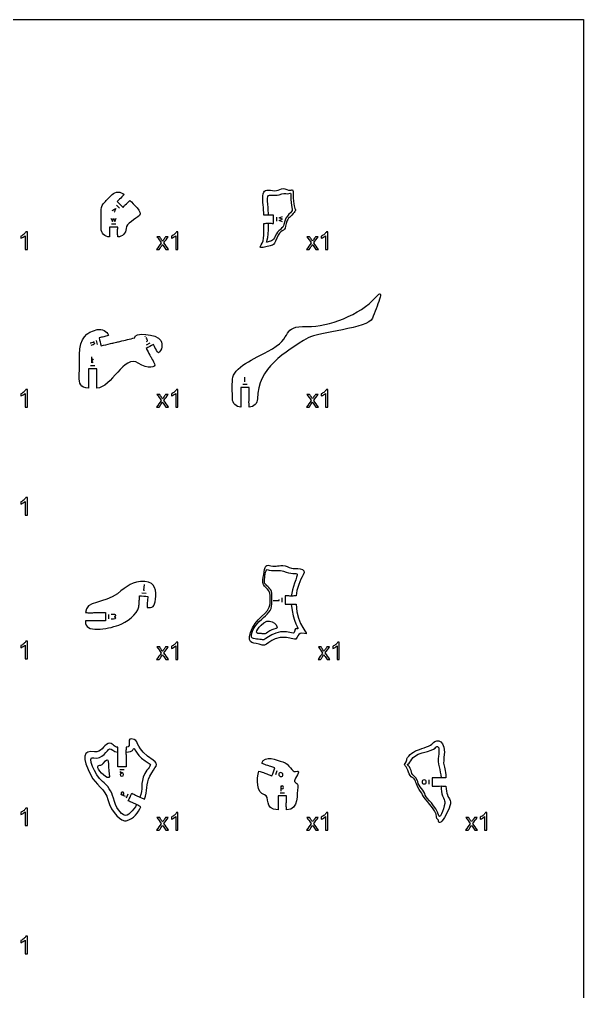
# Model space of a CAD drawing. Extents: x 0 to 1200, y 0 to 700.
# Drawn here: x 996.9 to 1200, y 350 to 700 of the extents above; entities that cross this region are included whole.
import ezdxf

# ---------------------------------------------------------------- set-up
doc = ezdxf.new("R2010")
doc.units = 0
doc.header["$MEASUREMENT"] = 0
doc.layers.add('DEFAULT', color=7, linetype='CONTINUOUS')

msp = doc.modelspace()

# ---------------------------------------------------------------- linework, layer by layer
at = {"layer": 'DEFAULT', "color": 7}
msp.add_lwpolyline([(1200, 0), (0, 0), (0, 700), (1200, 700)], close=True, dxfattribs=at)
for points in [[(1031.85, 633.17), (1032.93, 632.09)], [(1029.89, 628.46), (1030.39, 627.29), (1030.83, 628.46), (1031.29, 627.29), (1031.76, 628.46)], [(1089.49, 628.85), (1089.49, 627.32)], [(1091.66, 627.15), (1090.49, 627.65), (1091.66, 628.09), (1090.49, 628.54), (1091.66, 629.02)], [(1031.59, 626.29), (1030.06, 626.29)], [(1042.36, 585.67), (1042.18, 585.99)], [(1025.09, 582.94), (1024.73, 584.42)], [(1042.67, 582.85), (1044.01, 583.59)], [(1023.02, 576.36), (1023.02, 578.48)], [(1022.54, 575.36), (1024.06, 575.36)], [(1078.12, 570.77), (1078.12, 571.15)], [(1078.12, 569.54), (1078.12, 570.57)], [(1078.88, 568.54), (1077.36, 568.54)], [(1040.98, 493.53), (1042.5, 493.42)], [(1041.78, 496.61), (1041.63, 494.49), (1041.99, 494.46)], [(1088.33, 490.77), (1090.46, 490.77), (1090.46, 491.14)], [(1091.46, 490.19), (1091.46, 491.72)], [(1028.99, 485.71), (1028.99, 484.18)], [(1034.59, 429.85), (1033.06, 429.85)], [(1033.82, 428.36), (1033.21, 429.19)], [(1089.64, 429.42), (1089.12, 427.99)], [(1091.03, 424.09), (1091.03, 422.2)], [(1144.37, 424.7), (1144.37, 426.22)], [(1033.26, 421.08), (1034.97, 420.29)], [(1035.43, 419.79), (1036.07, 421.17)], [(1090.77, 421.57), (1092.3, 421.57)]]:
    msp.add_lwpolyline(points, dxfattribs=at)
at = {"layer": 'DEFAULT', "color": 1}
for points, knots in [([(1029.33, 621.7), (1029.32, 622.57), (1029.37, 622.47), (1029.37, 623.45), (1029.37, 624.42), (1029.32, 624.32), (1029.32, 625.19), (1030.32, 625.19), (1031.32, 625.19), (1032.32, 625.19), (1032.32, 624.32), (1032.27, 624.42), (1032.27, 623.45), (1032.27, 622.47), (1032.32, 622.57), (1032.32, 621.7), (1033.98, 621.7), (1035.32, 623.04), (1035.32, 624.7), (1035.32, 626.7), (1038.77, 628.04), (1040.18, 629.46), (1041.35, 630.63), (1037.87, 633.65), (1036.7, 634.83), (1036.08, 634.21), (1036.12, 634.31), (1035.43, 633.62), (1034.74, 632.94), (1034.85, 632.97), (1034.23, 632.35), (1033.52, 633.06), (1032.81, 633.76), (1032.11, 634.47), (1032.42, 634.78), (1032.56, 634.91), (1032.72, 635.05), (1032.87, 635.18), (1033.03, 635.33), (1033.38, 635.67), (1034.06, 636.37), (1033.96, 636.33), (1034.58, 636.95), (1033.41, 638.12), (1031.51, 638.12), (1030.33, 636.95), (1029.39, 636), (1028.45, 635.06), (1027.51, 634.12), (1026.1, 632.7), (1026.32, 630.69), (1026.32, 628.69), (1026.32, 627.36), (1026.32, 626.03), (1026.32, 624.69), (1026.32, 623.04), (1027.67, 621.7), (1029.33, 621.7)], [1, 1, 1, 1, 2, 2, 2, 3, 3, 3, 11.495, 11.495, 11.495, 12.495, 12.495, 12.495, 13.495, 13.495, 13.495, 14.495, 14.495, 14.495, 15.495, 15.495, 15.495, 16.495, 16.495, 16.495, 17.495, 17.495, 17.495, 18.495, 18.495, 18.495, 26.993717, 26.993717, 26.993717, 27.993717, 27.993717, 27.993717, 28.993717, 28.993717, 28.993717, 29.993717, 29.993717, 29.993717, 30.993717, 30.993717, 30.993717, 42.32369, 42.32369, 42.32369, 43.32369, 43.32369, 43.32369, 54.66169, 54.66169, 54.66169, 55.66169, 55.66169, 55.66169, 55.66169]), ([(1086.12, 618.3), (1087.72, 618.76), (1088.34, 617.98), (1089.59, 621.28), (1090.85, 624.58), (1092.5, 623.47), (1092.77, 625.52), (1093.16, 628.52), (1094.5, 628.86), (1094.97, 629.5), (1097.71, 633.21), (1095.58, 628.6), (1095.48, 637.22), (1095.45, 639.88), (1095.04, 637.79), (1093.17, 638.79), (1091.31, 639.78), (1090.19, 637.96), (1088.09, 638.38), (1085.81, 638.83), (1084.78, 638.74), (1084.57, 636.45), (1084.42, 634.84), (1084.89, 631.77), (1084.89, 629.58), (1085.77, 629.58), (1085.67, 629.53), (1086.64, 629.53), (1087.61, 629.53), (1087.52, 629.58), (1088.39, 629.58), (1088.39, 628.58), (1088.39, 627.58), (1088.39, 626.58), (1087.95, 626.58), (1087.76, 626.59), (1087.55, 626.61), (1087.34, 626.62), (1087.12, 626.63), (1086.64, 626.63), (1085.67, 626.63), (1085.77, 626.58), (1084.89, 626.58), (1084.9, 624.04), (1085.16, 620.37), (1083.97, 618.81), (1082.78, 617.24), (1084.99, 617.97), (1086.12, 618.3)], [1, 1, 1, 1, 2, 2, 2, 3, 3, 3, 4, 4, 4, 5, 5, 5, 6, 6, 6, 7, 7, 7, 8, 8, 8, 9, 9, 9, 10, 10, 10, 11, 11, 11, 19.51, 19.51, 19.51, 20.51, 20.51, 20.51, 21.51, 21.51, 21.51, 22.51, 22.51, 22.51, 23.51, 23.51, 23.51, 24.51, 24.51, 24.51, 24.51]), ([(1082.62, 563.44), (1082.62, 574.52), (1092.45, 580.31), (1100.83, 585.31), (1104.47, 587.49), (1122.6, 588.66), (1123.99, 592.45), (1125.39, 596.24), (1129.06, 604.37), (1125.15, 599.92), (1119.63, 593.64), (1108.14, 589.27), (1100.58, 589.46), (1090.51, 589.72), (1096.49, 585.7), (1086.26, 580.41), (1081.96, 578.18), (1073.62, 574.56), (1073.62, 570.44), (1073.46, 568.7), (1073.62, 563.44), (1073.62, 563.44), (1073.62, 561.79), (1074.96, 560.44), (1076.62, 560.44), (1076.62, 561.31), (1076.67, 561.22), (1076.67, 562.19), (1076.67, 563.16), (1076.62, 563.07), (1076.62, 563.94), (1076.62, 565.11), (1076.62, 566.28), (1076.62, 567.44), (1077.62, 567.44), (1078.62, 567.44), (1079.62, 567.44), (1079.62, 566.27), (1079.62, 565.11), (1079.62, 563.94), (1079.62, 563.07), (1079.57, 563.16), (1079.57, 562.19), (1079.57, 561.22), (1079.62, 561.31), (1079.62, 560.44), (1081.28, 560.44), (1082.63, 561.78), (1082.62, 563.44)], [1, 1, 1, 1, 2, 2, 2, 3, 3, 3, 4, 4, 4, 5, 5, 5, 6, 6, 6, 7, 7, 7, 8, 8, 8, 9, 9, 9, 10, 10, 10, 11, 11, 11, 20.92, 20.92, 20.92, 29.416, 29.416, 29.416, 39.347002, 39.347002, 39.347002, 40.347002, 40.347002, 40.347002, 41.347002, 41.347002, 41.347002, 42.347002, 42.347002, 42.347002, 42.347002]), ([(1038.43, 585.36), (1036.67, 584.94), (1034.9, 584.52), (1033.13, 584.1), (1032.28, 583.89), (1032.37, 583.96), (1031.42, 583.74), (1030.47, 583.51), (1030.58, 583.49), (1029.73, 583.29), (1028.6, 583.02), (1027.46, 582.75), (1026.33, 582.48), (1026.1, 583.45), (1025.86, 584.42), (1025.63, 585.39), (1026.48, 585.59), (1026.4, 585.52), (1027.35, 585.75), (1028.29, 585.98), (1029.04, 586.18), (1029.01, 586.3), (1028.53, 587.81), (1026.59, 588.69), (1024.94, 588.31), (1021.05, 587.38), (1018.72, 585.45), (1018.54, 579.34), (1018.46, 576.87), (1018.53, 574.36), (1018.48, 571.5), (1018.44, 568.88), (1018.77, 567.31), (1021.8, 567.26), (1021.8, 568.13), (1021.85, 568.03), (1021.85, 569.01), (1021.85, 569.98), (1021.8, 569.88), (1021.8, 570.76), (1021.8, 571.92), (1021.8, 573.09), (1021.8, 574.26), (1022.8, 574.26), (1023.8, 574.26), (1024.8, 574.26), (1024.8, 573.09), (1024.8, 571.92), (1024.8, 570.76), (1024.8, 569.88), (1024.75, 569.98), (1024.75, 569.01), (1024.75, 568.03), (1024.8, 568.13), (1024.8, 567.26), (1030.02, 567.26), (1034.62, 579.64), (1039.73, 576.28), (1043.12, 574.05), (1046.27, 574.57), (1045.57, 576.02), (1045.2, 576.81), (1045.25, 576.72), (1044.77, 577.58), (1044.31, 578.43), (1044.32, 578.32), (1043.89, 579.09), (1043.45, 579.91), (1043, 580.72), (1042.55, 581.54), (1043.43, 582.02), (1044.31, 582.5), (1045.18, 582.98), (1045.6, 582.21), (1045.52, 582.27), (1045.98, 581.42), (1046.45, 580.56), (1046.84, 579.9), (1046.95, 579.95), (1048.28, 580.82), (1048.62, 582.92), (1047.82, 584.42), (1046.42, 586.96), (1037.94, 587.41), (1038.43, 585.36)], [0, 0, 0, 0, 15.443116, 15.443116, 15.443116, 16.443116, 16.443116, 16.443116, 17.443116, 17.443116, 17.443116, 27.354205, 27.354205, 27.354205, 35.845792, 35.845792, 35.845792, 36.845792, 36.845792, 36.845792, 37.845792, 37.845792, 37.845792, 38.845792, 38.845792, 38.845792, 39.845792, 39.845792, 39.845792, 40.845792, 40.845792, 40.845792, 41.845792, 41.845792, 41.845792, 42.845792, 42.845792, 42.845792, 43.845792, 43.845792, 43.845792, 53.765793, 53.765793, 53.765793, 62.261793, 62.261793, 62.261793, 72.181793, 72.181793, 72.181793, 73.181793, 73.181793, 73.181793, 74.181793, 74.181793, 74.181793, 75.181793, 75.181793, 75.181793, 76.181793, 76.181793, 76.181793, 77.181793, 77.181793, 77.181793, 78.181793, 78.181793, 78.181793, 86.090759, 86.090759, 86.090759, 94.58481, 94.58481, 94.58481, 95.58481, 95.58481, 95.58481, 96.58481, 96.58481, 96.58481, 97.58481, 97.58481, 97.58481, 98.58481, 98.58481, 98.58481, 98.58481]), ([(1084.35, 474.77), (1086.65, 473.85), (1087.22, 479.25), (1095.95, 476.92), (1097.37, 476.54), (1096.6, 479.71), (1099.58, 478.91), (1102.1, 478.24), (1096.43, 481.72), (1096.56, 489.45), (1095.69, 489.45), (1095.78, 489.5), (1094.81, 489.5), (1093.84, 489.5), (1093.94, 489.46), (1093.06, 489.46), (1092.9, 489.45), (1092.73, 489.45), (1092.56, 489.45), (1092.56, 490.45), (1092.56, 491.45), (1092.56, 492.45), (1092.73, 492.45), (1092.9, 492.45), (1093.06, 492.45), (1093.94, 492.45), (1093.84, 492.4), (1094.81, 492.4), (1095.79, 492.4), (1095.69, 492.45), (1096.56, 492.45), (1096.6, 494.85), (1098.07, 498.44), (1099.07, 500.02), (1100.8, 502.74), (1096, 502.15), (1094.83, 502.45), (1093.63, 502.76), (1092.95, 503.33), (1091.81, 503.37), (1089.57, 503.45), (1089.25, 502.66), (1086.42, 503.46), (1085.09, 503.84), (1085.05, 500.79), (1084.55, 498.14), (1084.06, 495.58), (1087.19, 495.39), (1087.15, 492.54), (1087.15, 491.54), (1087.15, 490.54), (1087.14, 489.54), (1087.14, 486.24), (1081.37, 484.12), (1080.11, 479.28), (1078.85, 474.45), (1081.27, 476), (1084.35, 474.77)], [1, 1, 1, 1, 2, 2, 2, 3, 3, 3, 4, 4, 4, 5, 5, 5, 6, 6, 6, 7.421013, 7.421013, 7.421013, 15.922013, 15.922013, 15.922013, 17.343025, 17.343025, 17.343025, 18.343025, 18.343025, 18.343025, 19.343025, 19.343025, 19.343025, 20.343025, 20.343025, 20.343025, 21.343025, 21.343025, 21.343025, 22.343025, 22.343025, 22.343025, 23.343025, 23.343025, 23.343025, 24.343025, 24.343025, 24.343025, 25.343025, 25.343025, 25.343025, 33.844031, 33.844031, 33.844031, 34.844031, 34.844031, 34.844031, 35.844031, 35.844031, 35.844031, 35.844031]), ([(1025.07, 480.5), (1022.29, 480.55), (1020.57, 480.86), (1020.74, 483.44), (1021.62, 483.44), (1021.52, 483.49), (1022.49, 483.49), (1023.46, 483.49), (1023.36, 483.45), (1024.24, 483.44), (1025.46, 483.45), (1026.68, 483.45), (1027.89, 483.45), (1027.89, 484.45), (1027.89, 485.44), (1027.89, 486.44), (1026.68, 486.44), (1025.46, 486.44), (1024.24, 486.44), (1023.36, 486.44), (1023.46, 486.39), (1022.49, 486.39), (1021.52, 486.39), (1021.62, 486.44), (1020.74, 486.44), (1020.74, 490.82), (1027.36, 489.64), (1032.22, 493.25), (1035.81, 495.92), (1037.45, 497.94), (1042.12, 497.63), (1046.06, 497.37), (1046.2, 494.21), (1045.9, 491.25), (1045.61, 488.37), (1044.88, 488.26), (1042.89, 488.29), (1042.95, 489.16), (1042.89, 489.06), (1042.96, 490.04), (1043.02, 491), (1043.07, 490.9), (1043.13, 491.78), (1043.14, 491.94), (1043.15, 492.11), (1043.16, 492.28), (1042.17, 492.35), (1041.17, 492.41), (1040.17, 492.48), (1040.16, 492.32), (1040.15, 492.15), (1040.14, 491.98), (1040.08, 491.11), (1040.13, 491.2), (1040.06, 490.23), (1040, 489.26), (1039.95, 489.37), (1039.9, 488.49), (1039.47, 485.72), (1035.38, 482.92), (1032.71, 481.94), (1030.59, 481.16), (1027.46, 480.45), (1025.07, 480.5)], [1, 1, 1, 1, 2, 2, 2, 3, 3, 3, 4, 4, 4, 14.358, 14.358, 14.358, 22.854, 22.854, 22.854, 33.212001, 33.212001, 33.212001, 34.212001, 34.212001, 34.212001, 35.212001, 35.212001, 35.212001, 36.212001, 36.212001, 36.212001, 37.212001, 37.212001, 37.212001, 38.212001, 38.212001, 38.212001, 39.212001, 39.212001, 39.212001, 40.212001, 40.212001, 40.212001, 41.212001, 41.212001, 41.212001, 42.630254, 42.630254, 42.630254, 51.131544, 51.131544, 51.131544, 52.549933, 52.549933, 52.549933, 53.549933, 53.549933, 53.549933, 54.549933, 54.549933, 54.549933, 55.549933, 55.549933, 55.549933, 56.549933, 56.549933, 56.549933, 56.549933]), ([(1040.65, 416.55), (1039.63, 414.37), (1038.11, 412.23), (1035.4, 411.47), (1033.78, 411.03), (1030, 414.16), (1028.8, 419.19), (1028.02, 422.48), (1024.18, 424.89), (1022.74, 427.65), (1019.23, 434.38), (1019.89, 437.04), (1023.95, 436.33), (1026.44, 435.89), (1027.06, 438.7), (1028.84, 439.28), (1030.63, 439.87), (1030.88, 437.95), (1032.32, 437.95), (1032.32, 437.07), (1032.37, 437.17), (1032.37, 436.2), (1032.37, 435.23), (1032.32, 435.32), (1032.32, 434.45), (1032.32, 433.28), (1032.32, 432.11), (1032.32, 430.95), (1033.32, 430.95), (1034.32, 430.95), (1035.32, 430.95), (1035.32, 432.11), (1035.32, 433.28), (1035.32, 434.45), (1035.32, 435.32), (1035.28, 435.23), (1035.28, 436.2), (1035.28, 437.17), (1035.32, 437.07), (1035.32, 437.95), (1038, 437.95), (1034.71, 442.12), (1038.21, 440.73), (1040.09, 439.98), (1038.54, 437.61), (1045.08, 433.25), (1047.48, 431.64), (1045.8, 431.16), (1043.87, 427.53), (1042.37, 424.73), (1043.12, 422.24), (1041.91, 419.26), (1041.12, 419.63), (1041.19, 419.55), (1040.31, 419.96), (1039.43, 420.37), (1039.53, 420.37), (1038.74, 420.74), (1038.29, 420.95), (1037.84, 421.17), (1037.38, 421.38), (1036.96, 420.47), (1036.54, 419.56), (1036.12, 418.66), (1036.57, 418.45), (1037.02, 418.24), (1037.48, 418.02), (1038.27, 417.66), (1038.2, 417.74), (1039.08, 417.33), (1039.96, 416.92), (1039.85, 416.92), (1040.65, 416.55)], [1, 1, 1, 1, 2, 2, 2, 3, 3, 3, 4, 4, 4, 5, 5, 5, 6, 6, 6, 7, 7, 7, 8, 8, 8, 9, 9, 9, 18.92, 18.92, 18.92, 27.42, 27.42, 27.42, 37.34, 37.34, 37.34, 38.34, 38.34, 38.34, 39.34, 39.34, 39.34, 40.34, 40.34, 40.34, 41.34, 41.34, 41.34, 42.34, 42.34, 42.34, 43.34, 43.34, 43.34, 44.34, 44.34, 44.34, 45.34, 45.34, 45.34, 49.59012, 49.59012, 49.59012, 58.089454, 58.089454, 58.089454, 62.342232, 62.342232, 62.342232, 63.342232, 63.342232, 63.342232, 64.342232, 64.342232, 64.342232, 64.342232]), ([(1150.47, 423.96), (1149.59, 423.96), (1149.69, 424.01), (1148.72, 424.01), (1147.75, 424.01), (1147.84, 423.96), (1146.97, 423.96), (1146.47, 423.96), (1145.97, 423.96), (1145.47, 423.96), (1145.47, 424.96), (1145.47, 425.96), (1145.47, 426.96), (1145.97, 426.96), (1146.47, 426.96), (1146.97, 426.96), (1147.84, 426.96), (1147.75, 426.91), (1148.72, 426.91), (1149.69, 426.91), (1149.59, 426.96), (1150.47, 426.96), (1150.36, 430.07), (1149.75, 430.85), (1149.64, 432.18), (1149.55, 433.42), (1149.97, 435.3), (1149.92, 436.19), (1149.63, 441.83), (1146.17, 440.25), (1145.68, 439.36), (1145.18, 438.48), (1142.01, 437.59), (1140.19, 436.94), (1138.37, 436.29), (1136.3, 434.37), (1136.35, 433.46), (1136.42, 432.19), (1134.98, 432.01), (1135.81, 431.29), (1136.64, 430.57), (1137.28, 427.4), (1138.29, 427.08), (1139.63, 426.66), (1139.49, 425.2), (1140.34, 423.59), (1140.91, 422.5), (1141.84, 421.42), (1142, 420.87), (1142.39, 419.51), (1147.15, 415.4), (1147.1, 412.91), (1147.08, 411.87), (1148.06, 412.01), (1147.83, 411.43), (1147.6, 410.85), (1148.52, 410.15), (1149.92, 412.71), (1151.1, 414.88), (1152.61, 417.45), (1151.96, 418.84), (1151.3, 420.23), (1150.47, 420.96), (1150.47, 423.96)], [1, 1, 1, 1, 2, 2, 2, 3, 3, 3, 7.25, 7.25, 7.25, 15.75, 15.75, 15.75, 20.002, 20.002, 20.002, 21.002, 21.002, 21.002, 22.002, 22.002, 22.002, 23.002, 23.002, 23.002, 24.002, 24.002, 24.002, 25.002, 25.002, 25.002, 26.002, 26.002, 26.002, 27.002, 27.002, 27.002, 28.002, 28.002, 28.002, 29.002, 29.002, 29.002, 30.002, 30.002, 30.002, 31.002, 31.002, 31.002, 32.002, 32.002, 32.002, 33.002, 33.002, 33.002, 34.002, 34.002, 34.002, 35.002, 35.002, 35.002, 36.002, 36.002, 36.002, 36.002]), ([(1092.99, 417.22), (1092.99, 416.25), (1093.04, 416.35), (1093.04, 415.47), (1097.84, 415.47), (1096.68, 421.34), (1097.1, 423.47), (1097.51, 425.6), (1095.42, 424.97), (1096.02, 426.27), (1096.64, 427.61), (1098.62, 430.12), (1096.3, 429.21), (1095.14, 428.75), (1094.19, 432.04), (1091.78, 432.7), (1089.38, 433.37), (1085.31, 435.36), (1084.16, 432.19), (1084.98, 431.9), (1084.87, 431.88), (1085.79, 431.55), (1086.7, 431.22), (1086.63, 431.3), (1087.45, 431), (1087.92, 430.83), (1088.39, 430.66), (1088.86, 430.49), (1088.52, 429.55), (1088.18, 428.61), (1087.84, 427.67), (1087.37, 427.84), (1086.9, 428.01), (1086.43, 428.18), (1085.61, 428.48), (1085.71, 428.49), (1084.8, 428.83), (1083.89, 429.16), (1083.96, 429.08), (1083.14, 429.38), (1082.16, 426.68), (1082.32, 421.46), (1085.14, 420.84), (1087.24, 420.39), (1084.81, 415.47), (1090.04, 415.47), (1090.04, 416.35), (1090.09, 416.25), (1090.09, 417.22), (1090.09, 418.19), (1090.04, 418.09), (1090.04, 418.97), (1090.04, 419.47), (1090.04, 419.97), (1090.04, 420.47), (1091.04, 420.47), (1092.04, 420.47), (1093.04, 420.47), (1093.04, 419.97), (1093.04, 419.47), (1093.04, 418.97), (1093.04, 418.09), (1092.99, 418.19), (1092.99, 417.22)], [1, 1, 1, 1, 2, 2, 2, 3, 3, 3, 4, 4, 4, 5, 5, 5, 6, 6, 6, 7, 7, 7, 8, 8, 8, 9, 9, 9, 13.244363, 13.244363, 13.244363, 21.740963, 21.740963, 21.740963, 25.995666, 25.995666, 25.995666, 26.995666, 26.995666, 26.995666, 27.995666, 27.995666, 27.995666, 28.995666, 28.995666, 28.995666, 29.995666, 29.995666, 29.995666, 30.995666, 30.995666, 30.995666, 31.995666, 31.995666, 31.995666, 36.245666, 36.245666, 36.245666, 44.745666, 44.745666, 44.745666, 49.004666, 49.004666, 49.004666, 50.004666, 50.004666, 50.004666, 50.004666])]:
    msp.add_open_spline(points, degree=3, knots=knots, dxfattribs=at)
at = {"layer": 'DEFAULT', "color": 5}
for points, knots in [([(1086.64, 629.53), (1086.64, 630.95), (1085.79, 636.18), (1086.6, 636.59), (1087.42, 636.99), (1088.95, 636.23), (1091.34, 637.17), (1092.55, 637.65), (1093.14, 636.97), (1094.37, 637.45), (1094.94, 637.68), (1094.24, 635.29), (1095.16, 631.7), (1095.47, 630.48), (1092.63, 629.89), (1092.15, 626.14), (1091.96, 624.74), (1089.92, 624.19), (1089.05, 622.01), (1088.25, 619.98), (1087.12, 620.26), (1086.07, 619.85), (1085.45, 619.62), (1086.64, 619.84), (1086.64, 626.63)], [0, 0, 0, 0, 1, 1, 1, 2, 2, 2, 3, 3, 3, 4, 4, 4, 5, 5, 5, 6, 6, 6, 7, 7, 7, 8, 8, 8, 8]), ([(1094.81, 489.5), (1095.19, 483.04), (1098.12, 480.04), (1096.9, 480.58), (1095.68, 481.13), (1096.26, 478.87), (1095.47, 479.09), (1088.54, 481.01), (1085.48, 476.21), (1084.47, 476.58), (1083.43, 476.96), (1081.06, 476.73), (1080.53, 477.54), (1080, 478.36), (1081.42, 481.9), (1084.14, 484.13), (1086.06, 485.7), (1087.8, 487.17), (1087.81, 489.63), (1087.81, 490.63), (1087.81, 491.63), (1087.81, 492.63), (1087.85, 494.85), (1086.53, 495.6), (1085.71, 496.43), (1085.04, 497.1), (1085.07, 497.86), (1085.11, 498.08), (1085.23, 498.71), (1085.46, 502.15), (1086.17, 501.9), (1087.91, 501.3), (1091.03, 501.8), (1091.98, 501.35), (1094.56, 500.11), (1096.71, 500.86), (1096.92, 500.28), (1097.12, 499.7), (1094.97, 494.85), (1094.81, 492.4)], [0, 0, 0, 0, 1, 1, 1, 2, 2, 2, 3, 3, 3, 4, 4, 4, 5, 5, 5, 6, 6, 6, 14.508006, 14.508006, 14.508006, 15.508006, 15.508006, 15.508006, 16.508006, 16.508006, 16.508006, 17.508006, 17.508006, 17.508006, 18.508006, 18.508006, 18.508006, 19.508006, 19.508006, 19.508006, 20.508006, 20.508006, 20.508006, 20.508006]), ([(1039.08, 417.33), (1038.14, 415.3), (1035.78, 412.94), (1034.69, 413.45), (1033.52, 413.99), (1031.57, 416.2), (1030.75, 419.65), (1030.17, 422.1), (1028.61, 424.24), (1026.83, 425.68), (1024.18, 427.83), (1020.8, 435.11), (1023.76, 434.19), (1026.67, 433.28), (1028.62, 437.15), (1029.38, 437.34), (1030.14, 437.53), (1030.64, 436.29), (1032.37, 436.2)], [0, 0, 0, 0, 1, 1, 1, 2, 2, 2, 3, 3, 3, 4, 4, 4, 5, 5, 5, 6, 6, 6, 6]), ([(1035.28, 436.2), (1038.31, 436.27), (1037.52, 437.41), (1038.1, 437.46), (1038.68, 437.51), (1038.71, 434.94), (1043.99, 431.92), (1044.54, 431.61), (1043, 430.18), (1042.1, 428.47), (1040.18, 424.79), (1041.65, 422.84), (1040.31, 419.96)], [0, 0, 0, 0, 1, 1, 1, 2, 2, 2, 3, 3, 3, 4, 4, 4, 4]), ([(1148.72, 424.01), (1148.52, 421.08), (1149.96, 419.34), (1150.08, 418.25), (1150.2, 417.15), (1148.37, 411.86), (1147.96, 413.28), (1146.86, 417.05), (1143.37, 419.33), (1143.04, 420.7), (1142.68, 422.16), (1140.7, 424), (1140.29, 425.45), (1139.61, 427.87), (1138.37, 427.78), (1138.24, 428.45), (1137.59, 431.75), (1136.12, 431.66), (1136.8, 431.92), (1137.97, 432.36), (1137.62, 434.87), (1141.92, 435.9), (1147.77, 437.3), (1146.61, 438.4), (1147.43, 438.25), (1148.25, 438.1), (1147.89, 435.27), (1147.81, 434.8), (1147.32, 431.97), (1148.54, 429.85), (1148.72, 426.91)], [0, 0, 0, 0, 1, 1, 1, 2, 2, 2, 3, 3, 3, 4, 4, 4, 5, 5, 5, 6, 6, 6, 7, 7, 7, 8, 8, 8, 9, 9, 9, 10, 10, 10, 10])]:
    msp.add_open_spline(points, degree=3, knots=knots, dxfattribs=at)
at = {"layer": 'DEFAULT', "color": 7}
for points, knots in [([(1030.33, 631.26), (1030.33, 631.26), (1031.55, 631.85), (1031.68, 631.93), (1031.68, 631.93), (1031.68, 631.93), (1031.69, 631.92), (1031.61, 631.79), (1031.02, 630.57), (1031.02, 630.57)], [0, 0, 0, 0, 1, 1, 1, 1.029698, 1.029698, 1.029698, 2.029698, 2.029698, 2.029698, 2.029698]), ([(1042.45, 585.49), (1042.57, 585.27), (1042.7, 585.05), (1042.82, 584.82), (1042.94, 584.6), (1042.98, 584.44), (1042.92, 584.27), (1042.87, 584.12), (1042.72, 583.99), (1042.58, 583.96)], [0, 0, 0, 0, 2.149888, 2.149888, 2.149888, 3.149888, 3.149888, 3.149888, 4.149888, 4.149888, 4.149888, 4.149888]), ([(1022.38, 583.57), (1022.38, 583.57), (1023.68, 583.89), (1023.79, 583.92), (1023.71, 583.9), (1023.64, 583.88), (1023.56, 583.85), (1023.69, 583.81), (1023.87, 583.7), (1023.93, 583.45), (1023.99, 583.23), (1023.93, 582.93), (1023.43, 582.81), (1023.16, 582.75), (1022.88, 582.68), (1022.61, 582.62)], [0, 0, 0, 0, 1, 1, 1, 1.672121, 1.672121, 1.672121, 2.672121, 2.672121, 2.672121, 3.672121, 3.672121, 3.672121, 6.078196, 6.078196, 6.078196, 6.078196]), ([(1023.52, 576.36), (1023.36, 576.62), (1023.19, 576.88), (1023.02, 577.14), (1023.06, 577.19), (1023.58, 577.81), (1023.58, 577.81)], [0, 0, 0, 0, 2.640661, 2.640661, 2.640661, 3.640661, 3.640661, 3.640661, 3.640661]), ([(1029.99, 485.82), (1030.36, 485.82), (1030.74, 485.82), (1031.11, 485.82), (1031.27, 485.82), (1031.48, 485.68), (1031.48, 485.37), (1031.48, 485.17), (1031.25, 484.97), (1031.03, 484.95), (1031.26, 484.95), (1031.48, 484.84), (1031.48, 484.5), (1031.48, 484.31), (1031.35, 484.07), (1030.85, 484.07), (1030.56, 484.07), (1030.28, 484.07), (1029.99, 484.07)], [0, 0, 0, 0, 3.156, 3.156, 3.156, 4.156, 4.156, 4.156, 5.156, 5.156, 5.156, 6.156, 6.156, 6.156, 7.156, 7.156, 7.156, 9.579, 9.579, 9.579, 9.579]), ([(1033.21, 428.15), (1033.21, 428.61), (1033.53, 428.81), (1033.84, 428.81), (1034.17, 428.81), (1034.44, 428.56), (1034.44, 428.17), (1034.44, 427.75), (1034.16, 427.5), (1033.81, 427.5), (1033.45, 427.5), (1033.21, 427.76), (1033.21, 428.15)], [0, 0, 0, 0, 1, 1, 1, 2, 2, 2, 3, 3, 3, 4, 4, 4, 4]), ([(1090.81, 427.44), (1090.3, 427.62), (1090.21, 428.05), (1090.33, 428.38), (1090.46, 428.75), (1090.84, 428.93), (1091.27, 428.78), (1091.72, 428.61), (1091.88, 428.22), (1091.75, 427.84), (1091.61, 427.45), (1091.22, 427.29), (1090.81, 427.44)], [0, 0, 0, 0, 1, 1, 1, 2, 2, 2, 3, 3, 3, 4, 4, 4, 4]), ([(1092.05, 423.5), (1092.05, 423.11), (1091.78, 422.94), (1091.53, 422.94), (1091.25, 422.94), (1091.03, 423.15), (1091.03, 423.48), (1091.03, 423.83), (1091.26, 424.03), (1091.55, 424.03), (1091.84, 424.03), (1092.05, 423.81), (1092.05, 423.5)], [0, 0, 0, 0, 1, 1, 1, 2, 2, 2, 3, 3, 3, 4, 4, 4, 4]), ([(1142.6, 426.17), (1143.14, 426.17), (1143.37, 425.8), (1143.37, 425.45), (1143.37, 425.05), (1143.08, 424.75), (1142.62, 424.75), (1142.14, 424.75), (1141.85, 425.07), (1141.85, 425.47), (1141.85, 425.89), (1142.16, 426.17), (1142.6, 426.17)], [0, 0, 0, 0, 1, 1, 1, 2, 2, 2, 3, 3, 3, 4, 4, 4, 4]), ([(1034.22, 421.76), (1034.57, 421.59), (1034.61, 421.28), (1034.5, 421.05), (1034.38, 420.8), (1034.1, 420.69), (1033.81, 420.83), (1033.49, 420.98), (1033.4, 421.27), (1033.52, 421.53), (1033.65, 421.8), (1033.93, 421.89), (1034.22, 421.76)], [0, 0, 0, 0, 1, 1, 1, 2, 2, 2, 3, 3, 3, 4, 4, 4, 4])]:
    msp.add_open_spline(points, degree=3, knots=knots, dxfattribs=at)
at = {"layer": 'DEFAULT', "color": 38}
for points, knots in [([(999.78, 617.19), (999.52, 617.19), (999.26, 617.19), (999, 617.19), (999, 618.84), (999, 620.48), (999, 622.13), (998.82, 621.95), (998.57, 621.77), (998.27, 621.6), (997.97, 621.42), (997.69, 621.28), (997.45, 621.2), (997.45, 621.44), (997.45, 621.69), (997.45, 621.94), (997.89, 622.15), (998.26, 622.39), (998.59, 622.68), (998.91, 622.97), (999.14, 623.26), (999.28, 623.53), (999.44, 623.53), (999.61, 623.53), (999.78, 623.53), (999.78, 621.42), (999.78, 619.3), (999.78, 617.19)], [17.969, 17.969, 17.969, 17.969, 20.166, 20.166, 20.166, 34.167, 34.167, 34.167, 35.167, 35.167, 35.167, 36.167, 36.167, 36.167, 38.291, 38.291, 38.291, 39.291, 39.291, 39.291, 40.291, 40.291, 40.291, 41.707, 41.707, 41.707, 59.676, 59.676, 59.676, 59.676]), ([(1053.96, 617.19), (1053.7, 617.19), (1053.44, 617.19), (1053.18, 617.19), (1053.18, 618.84), (1053.18, 620.48), (1053.18, 622.13), (1053, 621.95), (1052.75, 621.77), (1052.45, 621.6), (1052.15, 621.42), (1051.88, 621.28), (1051.63, 621.2), (1051.63, 621.44), (1051.63, 621.69), (1051.63, 621.94), (1052.07, 622.15), (1052.45, 622.39), (1052.77, 622.68), (1053.1, 622.97), (1053.32, 623.26), (1053.46, 623.53), (1053.63, 623.53), (1053.79, 623.53), (1053.96, 623.53), (1053.96, 621.42), (1053.96, 619.3), (1053.96, 617.19)], [17.969, 17.969, 17.969, 17.969, 20.166, 20.166, 20.166, 34.167, 34.167, 34.167, 35.167, 35.167, 35.167, 36.167, 36.167, 36.167, 38.291, 38.291, 38.291, 39.291, 39.291, 39.291, 40.291, 40.291, 40.291, 41.707, 41.707, 41.707, 59.676, 59.676, 59.676, 59.676]), ([(1107.92, 617.19), (1107.66, 617.19), (1107.4, 617.19), (1107.14, 617.19), (1107.14, 618.84), (1107.14, 620.48), (1107.14, 622.13), (1106.96, 621.95), (1106.71, 621.77), (1106.41, 621.6), (1106.11, 621.42), (1105.83, 621.28), (1105.59, 621.2), (1105.59, 621.44), (1105.59, 621.69), (1105.59, 621.94), (1106.03, 622.15), (1106.41, 622.39), (1106.73, 622.68), (1107.05, 622.97), (1107.28, 623.26), (1107.42, 623.53), (1107.59, 623.53), (1107.75, 623.53), (1107.92, 623.53), (1107.92, 621.42), (1107.92, 619.3), (1107.92, 617.19)], [17.969, 17.969, 17.969, 17.969, 20.166, 20.166, 20.166, 34.167, 34.167, 34.167, 35.167, 35.167, 35.167, 36.167, 36.167, 36.167, 38.291, 38.291, 38.291, 39.291, 39.291, 39.291, 40.291, 40.291, 40.291, 41.707, 41.707, 41.707, 59.676, 59.676, 59.676, 59.676]), ([(1046.33, 617.19), (1046.89, 617.98), (1047.44, 618.77), (1048, 619.57), (1047.48, 620.3), (1046.97, 621.03), (1046.45, 621.76), (1046.78, 621.76), (1047.1, 621.76), (1047.42, 621.76), (1047.66, 621.41), (1047.89, 621.05), (1048.12, 620.69), (1048.26, 620.49), (1048.36, 620.32), (1048.44, 620.18), (1048.57, 620.37), (1048.69, 620.54), (1048.79, 620.68), (1049.05, 621.04), (1049.31, 621.4), (1049.56, 621.76), (1049.87, 621.76), (1050.18, 621.76), (1050.49, 621.76), (1049.96, 621.05), (1049.43, 620.33), (1048.91, 619.61), (1049.48, 618.8), (1050.04, 618), (1050.61, 617.19), (1050.29, 617.19), (1049.97, 617.19), (1049.66, 617.19), (1049.34, 617.66), (1049.03, 618.14), (1048.72, 618.61), (1048.63, 618.74), (1048.55, 618.87), (1048.47, 618.99), (1048.07, 618.39), (1047.67, 617.79), (1047.27, 617.19), (1046.95, 617.19), (1046.64, 617.19), (1046.33, 617.19)], [0, 0, 0, 0, 8.235918, 8.235918, 8.235918, 15.849393, 15.849393, 15.849393, 18.596393, 18.596393, 18.596393, 22.229259, 22.229259, 22.229259, 23.229259, 23.229259, 23.229259, 24.229259, 24.229259, 24.229259, 27.992545, 27.992545, 27.992545, 30.617545, 30.617545, 30.617545, 38.189151, 38.189151, 38.189151, 46.574334, 46.574334, 46.574334, 49.272334, 49.272334, 49.272334, 54.100483, 54.100483, 54.100483, 55.397724, 55.397724, 55.397724, 61.542417, 61.542417, 61.542417, 64.203417, 64.203417, 64.203417, 64.203417]), ([(1100.29, 617.19), (1100.84, 617.98), (1101.4, 618.77), (1101.96, 619.57), (1101.44, 620.3), (1100.93, 621.03), (1100.41, 621.76), (1100.74, 621.76), (1101.06, 621.76), (1101.38, 621.76), (1101.62, 621.41), (1101.85, 621.05), (1102.08, 620.69), (1102.22, 620.49), (1102.32, 620.32), (1102.4, 620.18), (1102.53, 620.37), (1102.65, 620.54), (1102.75, 620.68), (1103.01, 621.04), (1103.27, 621.4), (1103.52, 621.76), (1103.83, 621.76), (1104.14, 621.76), (1104.45, 621.76), (1103.92, 621.05), (1103.39, 620.33), (1102.87, 619.61), (1103.43, 618.8), (1104, 618), (1104.57, 617.19), (1104.25, 617.19), (1103.93, 617.19), (1103.62, 617.19), (1103.3, 617.66), (1102.99, 618.14), (1102.68, 618.61), (1102.59, 618.74), (1102.51, 618.87), (1102.43, 618.99), (1102.03, 618.39), (1101.63, 617.79), (1101.23, 617.19), (1100.91, 617.19), (1100.6, 617.19), (1100.29, 617.19)], [0, 0, 0, 0, 8.235918, 8.235918, 8.235918, 15.849393, 15.849393, 15.849393, 18.597393, 18.597393, 18.597393, 22.230259, 22.230259, 22.230259, 23.230259, 23.230259, 23.230259, 24.230259, 24.230259, 24.230259, 27.994126, 27.994126, 27.994126, 30.619126, 30.619126, 30.619126, 38.191324, 38.191324, 38.191324, 46.577081, 46.577081, 46.577081, 49.275081, 49.275081, 49.275081, 54.103231, 54.103231, 54.103231, 55.400471, 55.400471, 55.400471, 61.545164, 61.545164, 61.545164, 64.207164, 64.207164, 64.207164, 64.207164]), ([(999.78, 560.44), (999.52, 560.44), (999.26, 560.44), (999, 560.44), (999, 562.09), (999, 563.74), (999, 565.38), (998.82, 565.2), (998.57, 565.03), (998.27, 564.85), (997.97, 564.67), (997.69, 564.54), (997.45, 564.45), (997.45, 564.7), (997.45, 564.95), (997.45, 565.2), (997.89, 565.4), (998.26, 565.65), (998.59, 565.94), (998.91, 566.23), (999.14, 566.51), (999.28, 566.78), (999.44, 566.78), (999.61, 566.78), (999.78, 566.78), (999.78, 564.67), (999.78, 562.56), (999.78, 560.44)], [17.969, 17.969, 17.969, 17.969, 20.166, 20.166, 20.166, 34.167, 34.167, 34.167, 35.167, 35.167, 35.167, 36.167, 36.167, 36.167, 38.291, 38.291, 38.291, 39.291, 39.291, 39.291, 40.291, 40.291, 40.291, 41.707, 41.707, 41.707, 59.676, 59.676, 59.676, 59.676]), ([(1046.33, 560.44), (1046.89, 561.23), (1047.44, 562.03), (1048, 562.82), (1047.48, 563.55), (1046.97, 564.28), (1046.45, 565.02), (1046.78, 565.02), (1047.1, 565.02), (1047.42, 565.02), (1047.66, 564.66), (1047.89, 564.3), (1048.12, 563.94), (1048.26, 563.74), (1048.36, 563.57), (1048.44, 563.43), (1048.57, 563.62), (1048.69, 563.79), (1048.79, 563.93), (1049.05, 564.29), (1049.31, 564.66), (1049.56, 565.02), (1049.87, 565.02), (1050.18, 565.02), (1050.49, 565.02), (1049.96, 564.3), (1049.43, 563.58), (1048.91, 562.86), (1049.48, 562.06), (1050.04, 561.25), (1050.61, 560.44), (1050.29, 560.44), (1049.97, 560.44), (1049.66, 560.44), (1049.34, 560.92), (1049.03, 561.39), (1048.72, 561.86), (1048.63, 561.99), (1048.55, 562.12), (1048.47, 562.25), (1048.07, 561.65), (1047.67, 561.04), (1047.27, 560.44), (1046.95, 560.44), (1046.64, 560.44), (1046.33, 560.44)], [0, 0, 0, 0, 8.235918, 8.235918, 8.235918, 15.849393, 15.849393, 15.849393, 18.596393, 18.596393, 18.596393, 22.229259, 22.229259, 22.229259, 23.229259, 23.229259, 23.229259, 24.229259, 24.229259, 24.229259, 27.99336, 27.99336, 27.99336, 30.61836, 30.61836, 30.61836, 38.189965, 38.189965, 38.189965, 46.575148, 46.575148, 46.575148, 49.273148, 49.273148, 49.273148, 54.101297, 54.101297, 54.101297, 55.3977, 55.3977, 55.3977, 61.541561, 61.541561, 61.541561, 64.202561, 64.202561, 64.202561, 64.202561]), ([(1053.96, 560.44), (1053.7, 560.44), (1053.44, 560.44), (1053.18, 560.44), (1053.18, 562.09), (1053.18, 563.74), (1053.18, 565.38), (1053, 565.2), (1052.75, 565.03), (1052.45, 564.85), (1052.15, 564.67), (1051.88, 564.54), (1051.63, 564.45), (1051.63, 564.7), (1051.63, 564.95), (1051.63, 565.2), (1052.07, 565.4), (1052.45, 565.65), (1052.77, 565.94), (1053.1, 566.23), (1053.32, 566.51), (1053.46, 566.78), (1053.63, 566.78), (1053.79, 566.78), (1053.96, 566.78), (1053.96, 564.67), (1053.96, 562.56), (1053.96, 560.44)], [17.969, 17.969, 17.969, 17.969, 20.166, 20.166, 20.166, 34.167, 34.167, 34.167, 35.167, 35.167, 35.167, 36.167, 36.167, 36.167, 38.291, 38.291, 38.291, 39.291, 39.291, 39.291, 40.291, 40.291, 40.291, 41.707, 41.707, 41.707, 59.676, 59.676, 59.676, 59.676]), ([(1100.29, 560.44), (1100.84, 561.23), (1101.4, 562.03), (1101.96, 562.82), (1101.44, 563.55), (1100.93, 564.28), (1100.41, 565.02), (1100.74, 565.02), (1101.06, 565.02), (1101.38, 565.02), (1101.62, 564.66), (1101.85, 564.3), (1102.08, 563.94), (1102.22, 563.74), (1102.32, 563.57), (1102.4, 563.43), (1102.53, 563.62), (1102.65, 563.79), (1102.75, 563.93), (1103.01, 564.29), (1103.27, 564.66), (1103.52, 565.02), (1103.83, 565.02), (1104.14, 565.02), (1104.45, 565.02), (1103.92, 564.3), (1103.39, 563.58), (1102.87, 562.86), (1103.43, 562.06), (1104, 561.25), (1104.57, 560.44), (1104.25, 560.44), (1103.93, 560.44), (1103.62, 560.44), (1103.3, 560.92), (1102.99, 561.39), (1102.68, 561.86), (1102.59, 561.99), (1102.51, 562.12), (1102.43, 562.25), (1102.03, 561.65), (1101.63, 561.04), (1101.23, 560.44), (1100.91, 560.44), (1100.6, 560.44), (1100.29, 560.44)], [0, 0, 0, 0, 8.235918, 8.235918, 8.235918, 15.849393, 15.849393, 15.849393, 18.597393, 18.597393, 18.597393, 22.230259, 22.230259, 22.230259, 23.230259, 23.230259, 23.230259, 24.230259, 24.230259, 24.230259, 27.99494, 27.99494, 27.99494, 30.61994, 30.61994, 30.61994, 38.192138, 38.192138, 38.192138, 46.577895, 46.577895, 46.577895, 49.275895, 49.275895, 49.275895, 54.104045, 54.104045, 54.104045, 55.400447, 55.400447, 55.400447, 61.544308, 61.544308, 61.544308, 64.206308, 64.206308, 64.206308, 64.206308]), ([(1107.92, 560.44), (1107.66, 560.44), (1107.4, 560.44), (1107.14, 560.44), (1107.14, 562.09), (1107.14, 563.74), (1107.14, 565.38), (1106.96, 565.2), (1106.71, 565.03), (1106.41, 564.85), (1106.11, 564.67), (1105.83, 564.54), (1105.59, 564.45), (1105.59, 564.7), (1105.59, 564.95), (1105.59, 565.2), (1106.03, 565.4), (1106.41, 565.65), (1106.73, 565.94), (1107.05, 566.23), (1107.28, 566.51), (1107.42, 566.78), (1107.59, 566.78), (1107.75, 566.78), (1107.92, 566.78), (1107.92, 564.67), (1107.92, 562.56), (1107.92, 560.44)], [17.969, 17.969, 17.969, 17.969, 20.166, 20.166, 20.166, 34.167, 34.167, 34.167, 35.167, 35.167, 35.167, 36.167, 36.167, 36.167, 38.291, 38.291, 38.291, 39.291, 39.291, 39.291, 40.291, 40.291, 40.291, 41.707, 41.707, 41.707, 59.676, 59.676, 59.676, 59.676]), ([(999.78, 521.54), (999.52, 521.54), (999.26, 521.54), (999, 521.54), (999, 523.19), (999, 524.83), (999, 526.48), (998.82, 526.3), (998.57, 526.12), (998.27, 525.94), (997.97, 525.77), (997.69, 525.63), (997.45, 525.54), (997.45, 525.79), (997.45, 526.04), (997.45, 526.29), (997.89, 526.5), (998.26, 526.74), (998.59, 527.03), (998.91, 527.32), (999.14, 527.61), (999.28, 527.88), (999.44, 527.88), (999.61, 527.88), (999.78, 527.88), (999.78, 525.77), (999.78, 523.65), (999.78, 521.54)], [17.969, 17.969, 17.969, 17.969, 20.166, 20.166, 20.166, 34.167, 34.167, 34.167, 35.167, 35.167, 35.167, 36.167, 36.167, 36.167, 38.291, 38.291, 38.291, 39.291, 39.291, 39.291, 40.291, 40.291, 40.291, 41.707, 41.707, 41.707, 59.676, 59.676, 59.676, 59.676]), ([(999.78, 469.8), (999.52, 469.8), (999.26, 469.8), (999, 469.8), (999, 471.44), (999, 473.09), (999, 474.74), (998.82, 474.56), (998.57, 474.38), (998.27, 474.2), (997.97, 474.03), (997.69, 473.89), (997.45, 473.8), (997.45, 474.05), (997.45, 474.3), (997.45, 474.55), (997.89, 474.76), (998.26, 475), (998.59, 475.29), (998.91, 475.58), (999.14, 475.86), (999.28, 476.14), (999.44, 476.14), (999.61, 476.14), (999.78, 476.14), (999.78, 474.02), (999.78, 471.91), (999.78, 469.8)], [17.969, 17.969, 17.969, 17.969, 20.166, 20.166, 20.166, 34.168, 34.168, 34.168, 35.168, 35.168, 35.168, 36.168, 36.168, 36.168, 38.292, 38.292, 38.292, 39.292, 39.292, 39.292, 40.292, 40.292, 40.292, 41.708, 41.708, 41.708, 59.677, 59.677, 59.677, 59.677]), ([(1046.33, 469.51), (1046.89, 470.3), (1047.44, 471.09), (1048, 471.89), (1047.48, 472.62), (1046.97, 473.35), (1046.45, 474.08), (1046.78, 474.08), (1047.1, 474.08), (1047.42, 474.08), (1047.66, 473.72), (1047.89, 473.37), (1048.12, 473.01), (1048.26, 472.81), (1048.36, 472.63), (1048.44, 472.5), (1048.57, 472.69), (1048.69, 472.85), (1048.79, 473), (1049.05, 473.36), (1049.31, 473.72), (1049.56, 474.08), (1049.87, 474.08), (1050.18, 474.08), (1050.49, 474.08), (1049.96, 473.36), (1049.43, 472.65), (1048.91, 471.93), (1049.48, 471.12), (1050.04, 470.32), (1050.61, 469.51), (1050.29, 469.51), (1049.97, 469.51), (1049.66, 469.51), (1049.34, 469.98), (1049.03, 470.46), (1048.72, 470.93), (1048.63, 471.06), (1048.55, 471.19), (1048.47, 471.31), (1048.07, 470.71), (1047.67, 470.11), (1047.27, 469.51), (1046.95, 469.51), (1046.64, 469.51), (1046.33, 469.51)], [0, 0, 0, 0, 8.235918, 8.235918, 8.235918, 15.849393, 15.849393, 15.849393, 18.596393, 18.596393, 18.596393, 22.229259, 22.229259, 22.229259, 23.229259, 23.229259, 23.229259, 24.229259, 24.229259, 24.229259, 27.992545, 27.992545, 27.992545, 30.617545, 30.617545, 30.617545, 38.189151, 38.189151, 38.189151, 46.574334, 46.574334, 46.574334, 49.272334, 49.272334, 49.272334, 54.100483, 54.100483, 54.100483, 55.397724, 55.397724, 55.397724, 61.542417, 61.542417, 61.542417, 64.203417, 64.203417, 64.203417, 64.203417]), ([(1053.96, 469.51), (1053.7, 469.51), (1053.44, 469.51), (1053.18, 469.51), (1053.18, 471.15), (1053.18, 472.8), (1053.18, 474.45), (1053, 474.27), (1052.75, 474.09), (1052.45, 473.91), (1052.15, 473.74), (1051.88, 473.6), (1051.63, 473.51), (1051.63, 473.76), (1051.63, 474.01), (1051.63, 474.26), (1052.07, 474.47), (1052.45, 474.71), (1052.77, 475), (1053.1, 475.29), (1053.32, 475.57), (1053.46, 475.85), (1053.63, 475.85), (1053.79, 475.85), (1053.96, 475.85), (1053.96, 473.73), (1053.96, 471.62), (1053.96, 469.51)], [17.969, 17.969, 17.969, 17.969, 20.166, 20.166, 20.166, 34.167, 34.167, 34.167, 35.167, 35.167, 35.167, 36.167, 36.167, 36.167, 38.291, 38.291, 38.291, 39.291, 39.291, 39.291, 40.291, 40.291, 40.291, 41.707, 41.707, 41.707, 59.676, 59.676, 59.676, 59.676]), ([(1104.41, 469.51), (1104.97, 470.3), (1105.52, 471.09), (1106.08, 471.89), (1105.56, 472.62), (1105.05, 473.35), (1104.53, 474.08), (1104.86, 474.08), (1105.18, 474.08), (1105.5, 474.08), (1105.74, 473.72), (1105.97, 473.37), (1106.2, 473.01), (1106.34, 472.81), (1106.44, 472.63), (1106.52, 472.5), (1106.65, 472.69), (1106.77, 472.85), (1106.87, 473), (1107.13, 473.36), (1107.39, 473.72), (1107.64, 474.08), (1107.95, 474.08), (1108.26, 474.08), (1108.57, 474.08), (1108.04, 473.36), (1107.51, 472.65), (1106.99, 471.93), (1107.55, 471.12), (1108.12, 470.32), (1108.69, 469.51), (1108.37, 469.51), (1108.05, 469.51), (1107.74, 469.51), (1107.42, 469.98), (1107.11, 470.46), (1106.8, 470.93), (1106.71, 471.06), (1106.63, 471.19), (1106.55, 471.31), (1106.15, 470.71), (1105.75, 470.11), (1105.35, 469.51), (1105.03, 469.51), (1104.72, 469.51), (1104.41, 469.51)], [2.66, 2.66, 2.66, 2.66, 10.895918, 10.895918, 10.895918, 18.509393, 18.509393, 18.509393, 21.255393, 21.255393, 21.255393, 24.888807, 24.888807, 24.888807, 25.888807, 25.888807, 25.888807, 26.888807, 26.888807, 26.888807, 30.652093, 30.652093, 30.652093, 33.276093, 33.276093, 33.276093, 40.847107, 40.847107, 40.847107, 49.231715, 49.231715, 49.231715, 51.928715, 51.928715, 51.928715, 56.756864, 56.756864, 56.756864, 58.054105, 58.054105, 58.054105, 64.199352, 64.199352, 64.199352, 66.859352, 66.859352, 66.859352, 66.859352]), ([(1112.04, 469.51), (1111.78, 469.51), (1111.52, 469.51), (1111.26, 469.51), (1111.26, 471.15), (1111.26, 472.8), (1111.26, 474.45), (1111.08, 474.27), (1110.83, 474.09), (1110.53, 473.91), (1110.23, 473.74), (1109.95, 473.6), (1109.71, 473.51), (1109.71, 473.76), (1109.71, 474.01), (1109.71, 474.26), (1110.15, 474.47), (1110.53, 474.71), (1110.85, 475), (1111.17, 475.29), (1111.4, 475.57), (1111.54, 475.85), (1111.71, 475.85), (1111.87, 475.85), (1112.04, 475.85), (1112.04, 473.73), (1112.04, 471.62), (1112.04, 469.51)], [17.969, 17.969, 17.969, 17.969, 20.166, 20.166, 20.166, 34.167, 34.167, 34.167, 35.167, 35.167, 35.167, 36.167, 36.167, 36.167, 38.291, 38.291, 38.291, 39.291, 39.291, 39.291, 40.291, 40.291, 40.291, 41.707, 41.707, 41.707, 59.676, 59.676, 59.676, 59.676]), ([(999.78, 409.73), (999.52, 409.73), (999.26, 409.73), (999, 409.73), (999, 411.38), (999, 413.03), (999, 414.67), (998.82, 414.5), (998.57, 414.32), (998.27, 414.14), (997.97, 413.96), (997.69, 413.83), (997.45, 413.74), (997.45, 413.99), (997.45, 414.24), (997.45, 414.49), (997.89, 414.69), (998.26, 414.94), (998.59, 415.23), (998.91, 415.52), (999.14, 415.8), (999.28, 416.07), (999.44, 416.07), (999.61, 416.07), (999.78, 416.07), (999.78, 413.96), (999.78, 411.85), (999.78, 409.73)], [17.969, 17.969, 17.969, 17.969, 20.166, 20.166, 20.166, 34.167, 34.167, 34.167, 35.167, 35.167, 35.167, 36.167, 36.167, 36.167, 38.291, 38.291, 38.291, 39.291, 39.291, 39.291, 40.291, 40.291, 40.291, 41.707, 41.707, 41.707, 59.676, 59.676, 59.676, 59.676]), ([(1053.96, 408.07), (1053.7, 408.07), (1053.44, 408.07), (1053.18, 408.07), (1053.18, 409.72), (1053.18, 411.36), (1053.18, 413.01), (1053, 412.83), (1052.75, 412.65), (1052.45, 412.48), (1052.15, 412.3), (1051.88, 412.16), (1051.63, 412.08), (1051.63, 412.32), (1051.63, 412.57), (1051.63, 412.82), (1052.07, 413.03), (1052.45, 413.27), (1052.77, 413.56), (1053.1, 413.85), (1053.32, 414.14), (1053.46, 414.41), (1053.63, 414.41), (1053.79, 414.41), (1053.96, 414.41), (1053.96, 412.3), (1053.96, 410.18), (1053.96, 408.07)], [17.969, 17.969, 17.969, 17.969, 20.166, 20.166, 20.166, 34.167, 34.167, 34.167, 35.167, 35.167, 35.167, 36.167, 36.167, 36.167, 38.291, 38.291, 38.291, 39.291, 39.291, 39.291, 40.291, 40.291, 40.291, 41.707, 41.707, 41.707, 59.676, 59.676, 59.676, 59.676]), ([(1107.92, 408.07), (1107.66, 408.07), (1107.4, 408.07), (1107.14, 408.07), (1107.14, 409.72), (1107.14, 411.36), (1107.14, 413.01), (1106.96, 412.83), (1106.71, 412.65), (1106.41, 412.48), (1106.11, 412.3), (1105.83, 412.16), (1105.59, 412.08), (1105.59, 412.32), (1105.59, 412.57), (1105.59, 412.82), (1106.03, 413.03), (1106.41, 413.27), (1106.73, 413.56), (1107.05, 413.85), (1107.28, 414.14), (1107.42, 414.41), (1107.59, 414.41), (1107.75, 414.41), (1107.92, 414.41), (1107.92, 412.3), (1107.92, 410.18), (1107.92, 408.07)], [17.969, 17.969, 17.969, 17.969, 20.166, 20.166, 20.166, 34.167, 34.167, 34.167, 35.167, 35.167, 35.167, 36.167, 36.167, 36.167, 38.291, 38.291, 38.291, 39.291, 39.291, 39.291, 40.291, 40.291, 40.291, 41.707, 41.707, 41.707, 59.676, 59.676, 59.676, 59.676]), ([(1165.17, 408.07), (1164.91, 408.07), (1164.65, 408.07), (1164.39, 408.07), (1164.39, 409.72), (1164.39, 411.36), (1164.39, 413.01), (1164.21, 412.83), (1163.96, 412.65), (1163.66, 412.48), (1163.36, 412.3), (1163.08, 412.16), (1162.84, 412.08), (1162.84, 412.32), (1162.84, 412.57), (1162.84, 412.82), (1163.28, 413.03), (1163.65, 413.27), (1163.98, 413.56), (1164.3, 413.85), (1164.53, 414.14), (1164.67, 414.41), (1164.83, 414.41), (1165, 414.41), (1165.17, 414.41), (1165.17, 412.3), (1165.17, 410.18), (1165.17, 408.07)], [17.969, 17.969, 17.969, 17.969, 20.166, 20.166, 20.166, 34.167, 34.167, 34.167, 35.167, 35.167, 35.167, 36.167, 36.167, 36.167, 38.291, 38.291, 38.291, 39.291, 39.291, 39.291, 40.291, 40.291, 40.291, 41.707, 41.707, 41.707, 59.676, 59.676, 59.676, 59.676]), ([(1046.33, 408.07), (1046.89, 408.86), (1047.44, 409.65), (1048, 410.45), (1047.48, 411.18), (1046.97, 411.91), (1046.45, 412.64), (1046.78, 412.64), (1047.1, 412.64), (1047.42, 412.64), (1047.66, 412.29), (1047.89, 411.93), (1048.12, 411.57), (1048.26, 411.37), (1048.36, 411.2), (1048.44, 411.06), (1048.57, 411.25), (1048.69, 411.42), (1048.79, 411.56), (1049.05, 411.92), (1049.31, 412.28), (1049.56, 412.64), (1049.87, 412.64), (1050.18, 412.64), (1050.49, 412.64), (1049.96, 411.93), (1049.43, 411.21), (1048.91, 410.49), (1049.48, 409.68), (1050.04, 408.88), (1050.61, 408.07), (1050.29, 408.07), (1049.97, 408.07), (1049.66, 408.07), (1049.34, 408.54), (1049.03, 409.02), (1048.72, 409.49), (1048.63, 409.62), (1048.55, 409.75), (1048.47, 409.87), (1048.07, 409.27), (1047.67, 408.67), (1047.27, 408.07), (1046.95, 408.07), (1046.64, 408.07), (1046.33, 408.07)], [0, 0, 0, 0, 8.235918, 8.235918, 8.235918, 15.849393, 15.849393, 15.849393, 18.596393, 18.596393, 18.596393, 22.229259, 22.229259, 22.229259, 23.229259, 23.229259, 23.229259, 24.229259, 24.229259, 24.229259, 27.992545, 27.992545, 27.992545, 30.617545, 30.617545, 30.617545, 38.189151, 38.189151, 38.189151, 46.574334, 46.574334, 46.574334, 49.272334, 49.272334, 49.272334, 54.100483, 54.100483, 54.100483, 55.397724, 55.397724, 55.397724, 61.542417, 61.542417, 61.542417, 64.203417, 64.203417, 64.203417, 64.203417]), ([(1100.29, 408.07), (1100.84, 408.86), (1101.4, 409.65), (1101.96, 410.45), (1101.44, 411.18), (1100.93, 411.91), (1100.41, 412.64), (1100.74, 412.64), (1101.06, 412.64), (1101.38, 412.64), (1101.62, 412.29), (1101.85, 411.93), (1102.08, 411.57), (1102.22, 411.37), (1102.32, 411.2), (1102.4, 411.06), (1102.53, 411.25), (1102.65, 411.42), (1102.75, 411.56), (1103.01, 411.92), (1103.27, 412.28), (1103.52, 412.64), (1103.83, 412.64), (1104.14, 412.64), (1104.45, 412.64), (1103.92, 411.93), (1103.39, 411.21), (1102.87, 410.49), (1103.43, 409.68), (1104, 408.88), (1104.57, 408.07), (1104.25, 408.07), (1103.93, 408.07), (1103.62, 408.07), (1103.3, 408.54), (1102.99, 409.02), (1102.68, 409.49), (1102.59, 409.62), (1102.51, 409.75), (1102.43, 409.87), (1102.03, 409.27), (1101.63, 408.67), (1101.23, 408.07), (1100.91, 408.07), (1100.6, 408.07), (1100.29, 408.07)], [0, 0, 0, 0, 8.235918, 8.235918, 8.235918, 15.849393, 15.849393, 15.849393, 18.597393, 18.597393, 18.597393, 22.230259, 22.230259, 22.230259, 23.230259, 23.230259, 23.230259, 24.230259, 24.230259, 24.230259, 27.994126, 27.994126, 27.994126, 30.619126, 30.619126, 30.619126, 38.191324, 38.191324, 38.191324, 46.577081, 46.577081, 46.577081, 49.275081, 49.275081, 49.275081, 54.103231, 54.103231, 54.103231, 55.400471, 55.400471, 55.400471, 61.545164, 61.545164, 61.545164, 64.207164, 64.207164, 64.207164, 64.207164]), ([(1157.54, 408.07), (1158.09, 408.86), (1158.65, 409.65), (1159.21, 410.45), (1158.69, 411.18), (1158.18, 411.91), (1157.66, 412.64), (1157.98, 412.64), (1158.31, 412.64), (1158.63, 412.64), (1158.86, 412.29), (1159.1, 411.93), (1159.33, 411.57), (1159.46, 411.37), (1159.57, 411.2), (1159.65, 411.06), (1159.78, 411.25), (1159.89, 411.42), (1160, 411.56), (1160.26, 411.92), (1160.51, 412.28), (1160.77, 412.64), (1161.08, 412.64), (1161.39, 412.64), (1161.7, 412.64), (1161.17, 411.93), (1160.64, 411.21), (1160.12, 410.49), (1160.68, 409.68), (1161.25, 408.88), (1161.82, 408.07), (1161.5, 408.07), (1161.18, 408.07), (1160.87, 408.07), (1160.55, 408.54), (1160.24, 409.02), (1159.93, 409.49), (1159.84, 409.62), (1159.76, 409.75), (1159.68, 409.87), (1159.28, 409.27), (1158.88, 408.67), (1158.48, 408.07), (1158.16, 408.07), (1157.85, 408.07), (1157.54, 408.07)], [2.661, 2.661, 2.661, 2.661, 10.896918, 10.896918, 10.896918, 18.510393, 18.510393, 18.510393, 21.257393, 21.257393, 21.257393, 24.890807, 24.890807, 24.890807, 25.890807, 25.890807, 25.890807, 26.890807, 26.890807, 26.890807, 30.654093, 30.654093, 30.654093, 33.279093, 33.279093, 33.279093, 40.850699, 40.850699, 40.850699, 49.235881, 49.235881, 49.235881, 51.932881, 51.932881, 51.932881, 56.761582, 56.761582, 56.761582, 58.058277, 58.058277, 58.058277, 64.203524, 64.203524, 64.203524, 66.864524, 66.864524, 66.864524, 66.864524]), ([(999.78, 363.6), (999.52, 363.6), (999.26, 363.6), (999, 363.6), (999, 365.24), (999, 366.89), (999, 368.54), (998.82, 368.36), (998.57, 368.18), (998.27, 368), (997.97, 367.82), (997.69, 367.69), (997.45, 367.6), (997.45, 367.85), (997.45, 368.1), (997.45, 368.35), (997.89, 368.55), (998.26, 368.8), (998.59, 369.09), (998.91, 369.38), (999.14, 369.66), (999.28, 369.94), (999.44, 369.94), (999.61, 369.94), (999.78, 369.94), (999.78, 367.82), (999.78, 365.71), (999.78, 363.6)], [17.969, 17.969, 17.969, 17.969, 20.166, 20.166, 20.166, 34.167, 34.167, 34.167, 35.167, 35.167, 35.167, 36.167, 36.167, 36.167, 38.291, 38.291, 38.291, 39.291, 39.291, 39.291, 40.291, 40.291, 40.291, 41.707, 41.707, 41.707, 59.676, 59.676, 59.676, 59.676])]:
    msp.add_open_spline(points, degree=3, knots=knots, dxfattribs=at)
at = {"layer": 'DEFAULT', "color": 3}
for points, knots in [([(1084.92, 482.74), (1082.16, 480.6), (1081.63, 478.66), (1083.21, 478.9), (1084.52, 479.1), (1084.71, 478.13), (1086.37, 479.41), (1087.39, 480.2), (1088.11, 480.47), (1089.39, 480.7), (1090.69, 480.92), (1087.78, 484.96), (1084.92, 482.74)], [0, 0, 0, 0, 1, 1, 1, 2, 2, 2, 3, 3, 3, 4, 4, 4, 4]), ([(1027.03, 432.08), (1026.18, 431), (1024.39, 431.92), (1025.45, 430.01), (1026.32, 428.42), (1029.9, 425.29), (1029.27, 428.23), (1028.51, 431.83), (1029.82, 435.6), (1027.03, 432.08)], [0, 0, 0, 0, 1, 1, 1, 2, 2, 2, 3, 3, 3, 3])]:
    msp.add_open_spline(points, degree=3, knots=knots, dxfattribs=at)

doc.saveas('drawing.dxf')
